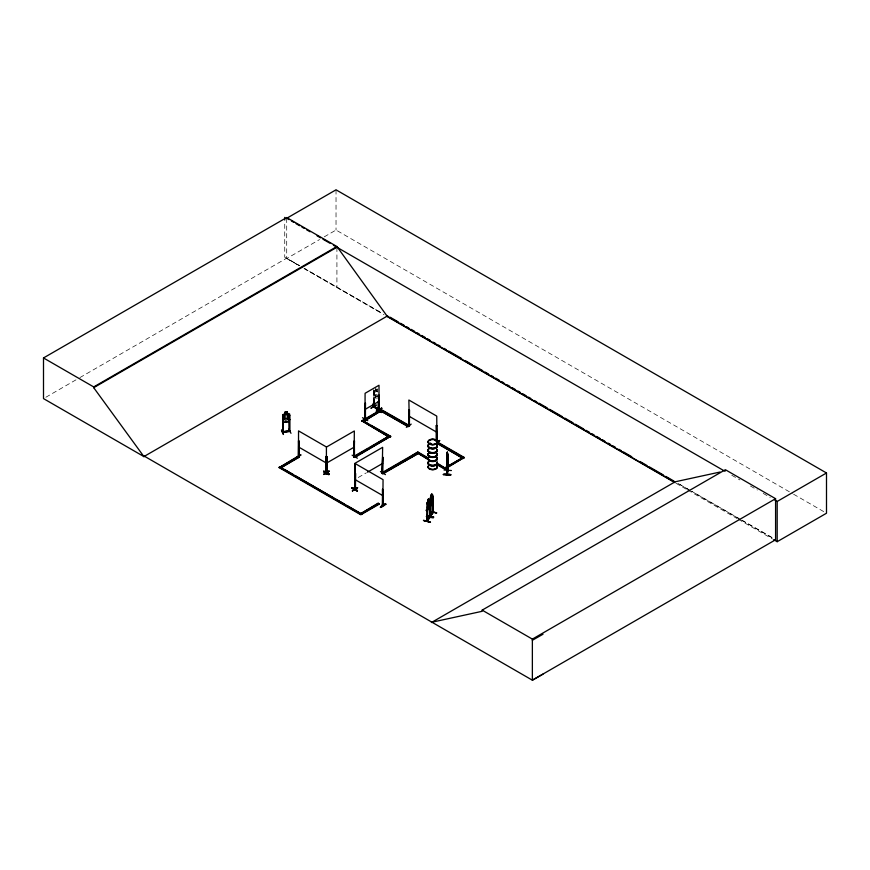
<?xml version="1.0" encoding="UTF-8"?>
<svg xmlns="http://www.w3.org/2000/svg" width="870" height="870" viewBox="0 0 870 870"><rect width="100%" height="100%" fill="white"/><g stroke="black" fill="none" stroke-linecap="round" stroke-linejoin="round"><path stroke-width="0.65" stroke-dasharray="4.35 3.26" d="M377.885 395.741L377.014 396.84L375.394 395.926L374.535 393.849L374.535 390.151M373.665 394.893L374.144 397.198L377.254 398.884M373.85 390.695L373.85 401.429M45.849 397.253L78.724 378.265M79.899 377.591L286.708 258.183L299.552 265.6M286.708 218.283L286.708 258.52L319.594 239.544M324.282 236.825L336.027 230.05L792.385 493.529M358.244 477.499L366.379 472.812M375.688 389.151L376.732 389.738L376.732 389.086M377.014 390.826L377.134 388.846L377.014 398.819L374.144 397.198M375.394 389.978L377.885 392.044M375.394 390.641L377.014 391.554M375.394 394.338L377.014 395.252M299.378 265.698L284.74 257.281L284.74 221.371M304.065 268.395L381.277 312.798L304.228 268.297M690.378 490.549L677.512 483.144L690.345 490.56M740.685 519.477L691.552 491.213L740.555 519.553M741.849 520.14L773.441 538.312M793.57 494.203L826.5 513.224M731.79 475.248L739.935 479.946M750.408 485.993L757.4 490.027M763.218 493.388L770.2 497.422M741.718 520.216L773.245 538.421M286.708 258.52L299.552 265.937M304.228 268.634L384.007 314.69M675.946 483.241L686.539 489.364M687.724 490.038L737.162 518.585M738.336 519.27L772.473 538.976M375.394 387.868L375.394 397.905M374.317 390.967L374.317 401.701M374.144 391.076L374.144 401.799M373.665 389.673L373.665 401.538M336.918 247.265L336.918 287.502M336.027 189.812L336.027 230.05"/><path stroke-width="1.3" d="M447.528 460.817L446.93 464.091L447.593 458.414M443.352 474.618C457.653 476.238 447.898 472.617 443.352 474.628M450.714 475.009L443.385 474.346L450.747 474.781M447.397 457.566L447.082 461.143L446.973 460.252M447.017 464.091L447.593 453.183M447.256 452.487L446.941 474.585L447.017 473.53M432.89 500.413L432.542 502.773M423.559 520.554C444.439 525.589 409.553 516.562 430.335 522.359M426.942 515.584L433.847 517.117L426.942 515.257M447.126 453.977L447.376 451.813L447.267 474.552L447.876 470.409M447.289 454.564L446.854 457.272M447.528 452.846L447.289 453.901M447.082 459.556L447.202 458.457M447.8 454.684L447.789 470.822L447.854 454.292M446.941 474.541L447.604 470.376M447.289 473.922L447.789 470.398M451.421 470.539L444.059 470.039M362.496 417.698L367.749 420.678M430.411 443.994L429.584 443.428L430.922 443.482M430.606 443.722L430.802 443.722M435.196 440.361L435.435 440.514M426.909 504.056L427.213 502.893L427.203 520.912M426.931 520.673L427.485 521.021L427.42 504.915M426.876 521.315L429.845 516.856L429.258 517.715M429.28 517.226L429.802 516.9M432.879 512.419L430.269 515.736L430.846 515.986L430.78 499.88M430.574 515.464C429.552 517.857 434.326 510.886 432.651 512.136M430.28 515.682L430.552 516.378L430.541 499.826M432.912 512.386L432.912 496.291L433.206 512.408M433.162 511.864L432.879 512.832L432.868 495.182M433.151 512.484L430.639 516.312M329.099 474.204C328.914 475.705 323.031 471.953 323.825 471.225C336.114 476.597 323.814 474.541 323.857 471.203M351.882 488.037C356.787 488.462 361.528 494.258 351.882 488.048L357.146 491.006M352.122 487.852L357.385 490.854M357.396 490.593L352.154 487.548M430.519 497.89L432.542 494.802L431.988 495.813C431.846 490.288 429.53 501.609 431.096 502.958L432.346 499.5L431.911 495.802M288.84 421.439L289.721 419.449M282.75 415.197L282.674 420.493L283.413 422.396L288.916 421.548L289.699 419.405M289.058 431.509L288.84 430.759L289.623 430.661M281.51 430.063L283.479 434.489L281.51 430.291M371.055 408.247L376.297 404.963L371.109 407.997M352.383 490.908L357.57 487.863M298.312 456.891L299.084 457.033L298.54 440.655L298.356 456.924L299.084 457.033L298.388 456.902M299.073 456.467L298.301 456.239L298.986 456.391M327.098 472.214L326.576 473.084L326.631 456.957L325.945 456.478L326.054 472.573M326.489 472.269L325.706 472.236M373.621 406.921L373.85 402.767M374.122 407.203C372.327 403.919 380.625 411.042 378.504 408.835M374.144 403.147L374.198 407.203L374.317 403.038M378.374 409.02C380.571 411.205 369.924 406.779 373.665 402.875M379.048 409.705L373.959 406.79M355.71 489.136L355.058 488.809M382.572 504.687L382.876 505.687L383.05 479.664L355.167 463.569L355.417 489.853L355.167 473.356M409.498 425.419L408.813 425.267L409.4 425.604M382.332 504.763L382.68 504.687M447.822 470.768L447.593 453.107M447.234 474.541L447.082 455.858M354.123 456.63L353.807 456.576M354.384 456.239L353.981 457.261L354.579 456.946M355.286 488.994L355.286 488.407M382.865 473.334L382.3 473.606L382.637 457.109L382.115 473.508L382.822 473.302L382.822 457.207M431.096 495.041L431.944 493.714M431.248 495.813L431.77 494.367M427.159 502.925C430.03 495.313 429.508 505.546 427.735 507.993L427.3 507.058M427.224 502.936L428.584 498.738L428.584 500.718M430.596 497.912L431.15 495.03M429.639 517.802L429.541 501.316L429.823 517.53L427.148 521.413L427.703 502.033M427.159 510.777L429.16 507.775L429.454 500.119L429.606 517.791M430.519 505.742L432.52 502.74C427.833 514.387 431.803 488.82 430.269 499.021L430.269 516.323M427.137 510.875C428.997 509.222 422.32 512.637 429.236 507.786M429.747 511.353L436.642 512.887L429.628 511.506M426.898 520.673L429.845 517.443M433.293 517.944L426.267 516.541M436.653 512.919L429.606 511.266M365.03 419.155L365.085 393.294L379.015 385.247L378.961 411.129M430.65 443.33L429.976 443.276M435.739 440.601L435.217 440.459M289.601 430.835L282.587 431.933L283.283 431.64M283.207 416.143L283.218 432.444L283.272 416.295L282.565 416.251L283.272 416.295M283.174 431.64L288.971 430.737M289.699 431.389L289.699 414.087L288.873 413.511L283.413 414.359L282.674 415.186L282.641 432.52L282.652 431.911M282.772 415.24L283.468 414.468M365.346 418.709L365.269 419.307L365.498 403.049M326.913 456.576L327.076 472.823L327.098 456.685L326.446 456.859M354.123 457.218L354.329 430.976L326.446 447.071M354.514 456.978L354.329 440.764L353.883 457.076M354.786 489.244L354.764 463.416L382.637 447.321L382.202 473.432M429.541 516.823L429.541 517.411M427.116 520.401L427.181 520.956M378.765 411.282L379.015 395.034L379.233 411.282M376.645 409.542L381.756 412.337M365.498 419.144L365.313 402.94M298.888 457.163L299.019 440.927M378.526 401.407L378.341 409.629L378.341 401.516M295.506 458.131L300.705 455.086M295.724 458.207L300.955 454.923M376.362 410.999C392.609 401.962 365.291 417.589 381.636 408.291M376.645 411.456L381.854 408.443M326.054 471.986L326.25 472.997L326.413 456.75M353.981 457.261L354.514 440.862M409.052 409.683L409.128 426.148L408.106 426.735L380.233 410.64L367.455 418.013M352.111 455.184L357.385 458.207M326.805 472.095L326.13 472.366L326.913 472.084M328.99 471.083L323.781 474.454L329.012 471.127M406.312 427.322L411.205 424.114M436.272 441.123L436.457 425.506L436.925 441.819M436.925 425.778L436.272 425.615M355.384 489.81L355.645 473.617M380.44 471.551L385.453 474.618M436.457 441.025L436.979 441.318L436.403 440.992M382.43 472.975L382.463 473.584M436.936 441.275L436.751 416.11L408.867 400.015L409.4 426.191L409.531 409.955M352.426 490.984L357.613 487.613L352.426 490.647M437.414 441.318L439.785 440.601L436.664 442.428M437.447 441.59L439.567 440.437L436.979 441.906M382.833 505.644L382.572 489.179L382.756 505.644L383.104 504.991M382.332 505.35L382.572 489.179M385.899 504.274C383.67 502.218 374.731 512.419 385.899 504.263M380.407 507.145L385.606 503.773M144.55 456.282L143.985 456.619L43.5 398.601L43.5 357.951L286.708 217.533L336.918 246.514L387.128 316.158L674.598 482.132M286.708 217.533L286.708 218.283L336.027 189.812L826.5 472.986L826.5 513.224L777.182 541.695L773.658 539.65M43.5 357.951L93.71 386.933L336.918 246.514M543.01 674.119L532.364 680.188L144.485 456.25L143.909 456.576L93.71 387.683L336.918 247.265M143.909 456.576L387.694 315.832M365.085 409.389L379.015 401.342M379.276 504.132L378.265 503.545L360.832 513.604L378.265 503.045L379.276 504.132L360.832 514.779L279.161 467.625L297.605 456.478L298.617 457.566L281.195 467.625L298.617 457.065M279.161 467.625L297.605 456.978L298.617 457.566M361.789 420.775L389.662 437.382L361.789 420.775L381.245 409.542L409.346 425.571M361.789 421.287L365.128 419.351M326.446 463.166L354.329 447.071M367.738 448.866L353.807 456.913L354.819 457.5L390.684 436.283L362.801 420.699M370.065 447.517L388.651 436.283L353.807 456.402L354.819 456.989L390.684 436.283M380.233 410.64L408.106 426.224L409.128 425.637M367.542 472.138L382.637 463.416M428.366 458.044L417.904 452.008L382.039 472.714L383.061 473.302L417.904 453.683L383.061 473.802L382.039 473.215L407.595 458.457M409.922 457.12L417.904 452.008M279.161 467.125L360.832 514.279L379.276 503.632M445.929 467.342L459.871 459.295M436.642 463.993L444.766 468.691L464.221 457.457L444.766 469.191L436.642 464.493M431.389 622.55L675.174 481.795L720.088 472.029M431.955 622.213L482.165 611.295L482.165 610.131L725.373 469.713L775.583 498.695L775.583 539.77L532.364 680.188L532.364 639.113L775.583 498.695M725.373 470.877L724.808 471.214L333.417 245.242M774.855 500.109L777.182 501.457L826.5 472.986M532.364 640.287L543.01 634.219M430.693 443.798L429.889 443.852M282.619 431.705L282.489 432.357L289.623 431.248M408.998 425.745L409.596 425.474M285.012 412.13L287.372 411.814L287.296 413.87L288.47 414.348L288.47 418.046L287.296 419.818L285.11 420.156L283.935 418.753L283.935 415.055L285.11 414.207L285.034 412.173L285.012 414.109M285.11 412.228L287.296 411.891M288.905 415.262L289.623 415.305L288.905 415.262L289.068 431.531L288.905 430.77M283.413 422.396L288.916 421.548M288.709 429.258L291.004 433.293M289.623 431.4L282.717 432.499M374.122 406.616L373.611 406.279L374.198 406.616M298.486 456.717L298.54 430.878L326.413 446.973L326.424 472.823M298.801 457.131L298.649 456.163M325.891 472.551L325.945 456.478M447.071 453.205L447.158 455.184M430.226 456.663L429.649 456.369M430.193 504.317L430.596 505.764M429.53 505.448L429.182 507.808M382.408 410.716L409.498 426.006M374.372 406.671L378.733 409.237M355.232 472.932L355.46 473.726M323.814 471.246L329.077 474.248M323.781 471.54L329.11 474.531M376.536 409.585L381.778 412.576M286.708 218.283L289.047 219.631M291.385 220.98L293.723 222.328M296.05 223.677L299.552 225.7M301.89 227.048L304.228 228.397M306.566 229.745L310.068 231.768M317.071 235.813L320.573 237.836M322.911 239.185L329.915 243.219M390.043 317.18L398.253 321.922M400.602 323.281L404.126 325.315M406.464 326.663L408.813 328.023M411.162 329.371L414.685 331.405M417.034 332.764L419.373 334.123M421.722 335.472L425.245 337.506M427.594 338.865L429.932 340.213M433.456 342.247L435.805 343.606M438.154 344.955L440.492 346.314M444.015 348.348L446.364 349.696M448.713 351.056L461.622 358.505M465.135 360.539L472.182 364.606M474.52 365.955L482.741 370.696M485.079 372.055L488.603 374.089M490.952 375.438L493.301 376.797M495.65 378.156L499.162 380.179M501.512 381.538L503.86 382.898M507.373 384.921L509.722 386.28M512.071 387.639L515.595 389.673M517.944 391.021L520.282 392.381M522.631 393.729L526.154 395.763M528.503 397.122L530.841 398.471M534.365 400.504L536.714 401.864M539.063 403.212L547.274 407.954M549.622 409.313L562.531 416.763M564.869 418.122L573.091 422.863M575.429 424.212L583.65 428.964M585.988 430.313L589.512 432.346M591.861 433.706L594.21 435.054M596.559 436.414L600.072 438.447M602.421 439.796L604.77 441.155M608.282 443.189L610.631 444.537M612.98 445.897L615.329 447.245M618.853 449.279L621.191 450.638M623.54 451.987L631.75 456.739M639.972 461.481L647.008 465.537M649.357 466.896L663.44 475.02M665.778 476.379L674 481.121M386.356 316.049L674.772 482.567M408.867 416.11L436.751 432.205M437.512 442.025L464.221 457.457M437.512 442.536L464.221 457.957M437.653 443.287L463.21 458.544L437.653 443.787M437.653 463.405L445.788 468.604M365.128 422.037L368.608 424.049M370.935 425.387L379.07 430.084M381.386 431.422L390.684 436.794M419.068 453.183L426.039 457.207M438.817 464.58L444.624 467.929M428.508 459.295L416.893 452.596L428.508 459.806M298.54 446.973L326.413 463.068M355.167 479.664L383.05 495.759M284.849 469.735L293.016 474.444M295.343 475.792L333.852 498.021M336.19 499.369L344.357 504.089M346.684 505.437L361.855 514.192L280.183 467.038M482.165 610.131L532.364 639.113M408.9 425.93L408.813 425.267M777.182 501.457L777.182 541.695M462.198 457.957L444.766 468.016M436.457 425.506L436.533 441.623M428.551 500.837L428.584 498.738L427.877 500.848L428.41 499.402M409.346 410.064L409.237 426.159M289.558 415.164L289.569 431.455M284.74 217.38L284.74 220.045M93.71 386.933L93.71 387.683M437.186 449.757A4.676 2.697 0 0 1 432.064 453.129A4.676 2.697 0 0 1 428.616 449.105M437.11 450.018A4.6 2.653 0 0 1 432.064 453.346A4.6 2.653 0 0 1 428.682 449.388M437.099 453.498A4.589 2.653 0 0 1 432.075 456.815A4.589 2.653 0 0 1 428.692 452.857M437.121 453.738A4.611 2.664 0 0 1 432.064 457.065A4.611 2.664 0 0 1 428.671 453.096M437.186 445.309A4.676 2.697 0 0 1 432.064 448.692A4.676 2.697 0 0 1 428.616 444.657M437.11 449.279A4.6 2.653 0 0 1 432.064 452.596A4.6 2.653 0 0 1 428.682 448.637M437.11 445.581A4.6 2.653 0 0 1 432.064 448.898A4.6 2.653 0 0 1 428.682 444.94M437.186 449.529A4.676 2.697 0 0 1 432.064 452.9A4.676 2.697 0 0 1 428.616 448.876M437.186 445.081A4.676 2.697 0 0 1 432.064 448.463A4.676 2.697 0 0 1 428.616 444.429M437.11 444.842A4.6 2.653 0 0 1 432.064 448.159A4.6 2.653 0 0 1 428.682 444.2M437.186 462.416A4.676 2.697 0 0 1 432.064 465.787A4.676 2.697 0 0 1 428.616 461.763M437.11 462.677A4.6 2.653 0 0 1 432.064 466.005A4.6 2.653 0 0 1 428.682 462.035M437.11 466.146A4.6 2.653 0 0 1 432.064 469.474A4.622 2.664 0 0 1 428.671 465.602M428.682 465.504A4.6 2.653 0 0 0 432.064 469.474A4.622 2.664 0 0 0 437.131 466.244M437.099 454.14A4.589 2.653 0 0 1 432.075 457.457A4.589 2.653 0 0 1 428.692 453.509M437.121 466.396A4.611 2.664 0 0 1 432.064 469.724A4.611 2.664 0 0 1 428.671 465.754M437.131 453.912A4.622 2.664 0 0 1 432.064 457.25A4.622 2.664 0 0 1 428.671 453.27M437.186 457.968A4.676 2.697 0 0 1 432.064 461.35A4.676 2.697 0 0 1 428.616 457.315M437.11 461.937A4.6 2.653 0 0 1 432.064 465.254A4.6 2.653 0 0 1 428.682 461.296M437.11 458.24A4.6 2.653 0 0 1 432.064 461.557A4.6 2.653 0 0 1 428.682 457.598M437.186 462.187A4.676 2.697 0 0 1 432.064 465.559A4.676 2.697 0 0 1 428.616 461.535M437.186 457.74A4.676 2.697 0 0 1 432.064 461.122A4.676 2.697 0 0 1 428.616 457.087M437.11 457.5A4.6 2.653 0 0 1 432.064 460.817A4.6 2.653 0 0 1 428.682 456.859M428.551 501.49L427.735 502.708L427.735 506.405L428.551 505.187L428.551 501.49M431.911 496.455L431.096 497.683L431.096 501.37L431.911 500.152L431.911 496.455M329.012 471.355L323.781 474.454L329.012 471.355M381.245 410.716L363.823 421.287L381.245 410.716M286.904 412.282L285.501 412.5L285.501 413.163L286.904 412.945L286.904 412.282M287.296 414.533L285.11 414.87L285.11 418.568L287.296 418.231L287.296 414.533M430.356 444.124A4.622 2.664 0 0 0 437.284 441.808A4.622 2.664 0 0 0 430.356 439.502A4.622 2.664 0 0 0 430.356 444.124M430.378 444.472A4.589 2.653 0 0 0 437.262 442.178A4.589 2.653 0 0 0 430.378 439.872A4.589 2.653 0 0 0 430.378 444.472M430.356 444.255A4.622 2.664 0 0 0 437.284 441.949A4.622 2.664 0 0 0 430.356 439.633A4.622 2.664 0 0 0 430.356 444.255"/></g></svg>
